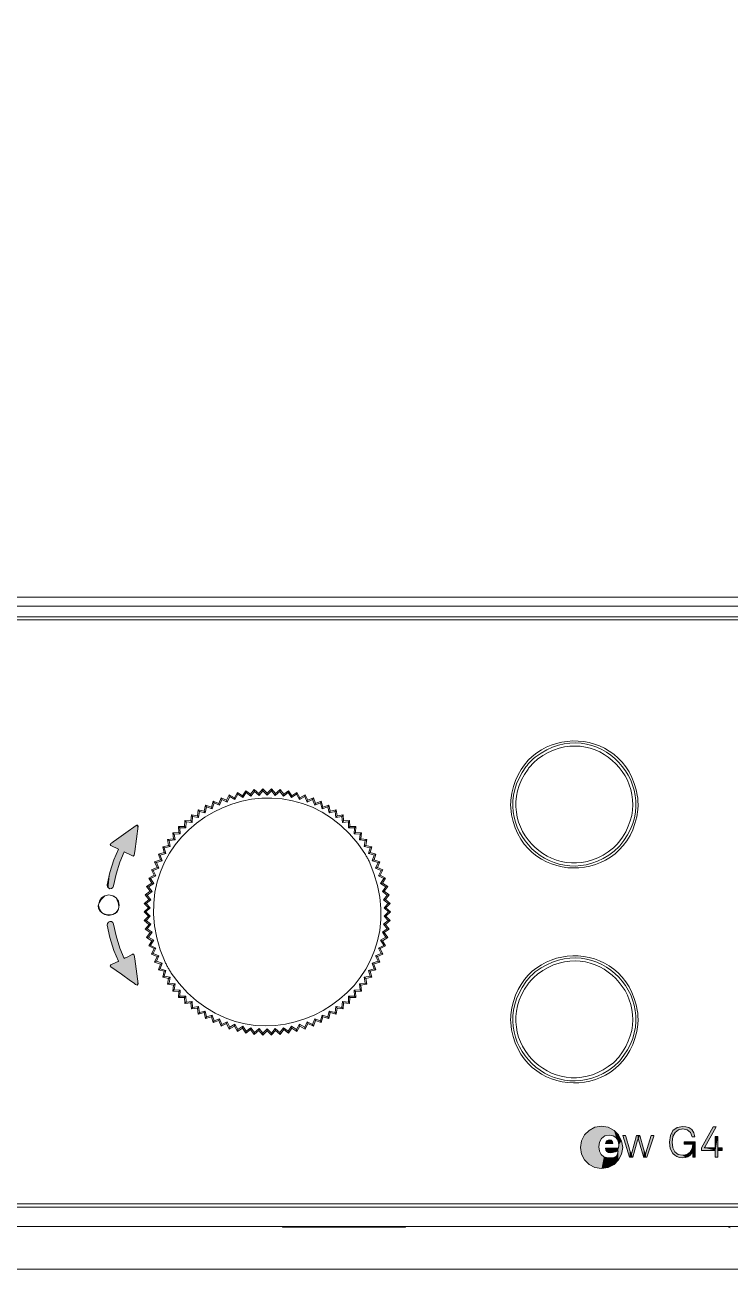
# Model space of a CAD drawing. Header units: millimetres. Extents: x -12727 to 3737, y -1743 to 2772.
# Drawn here: x 487.4 to 533.3, y 723.2 to 804.3 of the extents above; entities that cross this region are included whole.
import ezdxf

# ---------------------------------------------------------------- set-up
doc = ezdxf.new("R2010")
doc.units = ezdxf.units.MM
doc.layers.get('0').update_dxf_attribs({"lineweight": 5})
doc.layers.add('-0', color=7, linetype='Continuous', lineweight=5)
doc.layers.add('Racks and units', color=7, linetype='Continuous', lineweight=5)

# ---------------------------------------------------------------- blocks, each defined once
blk = doc.blocks.new('ЦМО ФП-1')
at = {"layer": '-0', "color": 253, "lineweight": 15}
blk.add_line((0, 43.609), (482.5, 43.609), dxfattribs=at)
blk = doc.blocks.new('SENHEIZERew_300_G4-Base')
at = {"layer": '-0', "lineweight": 15, "transparency": 33554687}
for points in [[(143.835, 25.069), (142.163, 23.88), (142.174, 23.76), (142.66, 23.523), (143.038, 23.341), (143.588, 23.076), (143.62, 23.068), (143.652, 23.076), (143.676, 23.1), (143.687, 23.128)], [(143.852, 25.076), (143.835, 25.069), (143.687, 23.129), (143.754, 23.612), (143.912, 24.766), (143.874, 25.079)], [(143.913, 24.765), (143.944, 25.005), (143.944, 25.013), (143.937, 25.048), (143.913, 25.073), (143.874, 25.08)], [(142.138, 23.852), (142.134, 23.816), (142.146, 23.785), (142.174, 23.76), (142.163, 23.88)], [(142.368, 22.822), (142.305, 21.015), (142.35, 21.118), (142.515, 21.884), (142.763, 22.678), (143.038, 23.34), (142.66, 23.524)], [(142.11, 21.989), (142.011, 20.987), (142.11, 20.941), (142.219, 20.955), (142.304, 21.015), (142.367, 22.822)], [(142.011, 18.768), (141.948, 18.684), (141.934, 18.574), (142.11, 17.759), (142.11, 18.811)], [(142.11, 17.759), (142.367, 16.923), (142.512, 17.865), (142.347, 18.638), (142.304, 18.736), (142.219, 18.8), (142.11, 18.811)], [(142.66, 16.218), (142.174, 15.982), (143.835, 14.672), (143.038, 16.398), (142.76, 17.068), (142.512, 17.865), (142.367, 16.924)], [(143.835, 14.673), (143.874, 14.659), (143.913, 14.976), (143.754, 16.126), (143.687, 16.613), (143.676, 16.645), (143.652, 16.666), (143.62, 16.673), (143.588, 16.666), (143.038, 16.398)], [(142.135, 15.925), (142.145, 15.957), (142.173, 15.981), (143.835, 14.672), (142.163, 15.861), (142.142, 15.886)], [(143.874, 14.659), (143.909, 14.669), (143.937, 14.697), (143.944, 14.733), (143.944, 14.736), (143.944, 14.739), (143.913, 14.975)], [(172.819, 4.523), (172.749, 4.09), (172.819, 3.655), (173.014, 3.277), (173.014, 4.9)], [(173.31, 5.197), (173.013, 4.9), (173.013, 3.277), (173.31, 2.978), (173.687, 2.784), (173.687, 5.394)], [(173.687, 2.784), (174.125, 2.714), (174.273, 3.479), (174.093, 3.62), (173.98, 3.835), (173.945, 4.128), (173.687, 5.394)], [(175.06, 4.735), (174.936, 5.197), (174.559, 5.395), (174.121, 5.461), (173.987, 4.432), (174.121, 4.675), (174.333, 4.833), (174.625, 4.89), (174.876, 4.848)], [(175.06, 4.735), (175.18, 4.566), (175.229, 4.406), (175.242, 4.23), (175.427, 4.523), (175.232, 4.901), (174.936, 5.197)], [(175.624, 4.869), (175.547, 4.869), (175.501, 4.869), (175.945, 3.447), (175.945, 3.977), (175.698, 4.805), (175.681, 4.869)], [(176.407, 4.869), (176.09, 3.736), (176.079, 3.698), (176.153, 3.447), (176.467, 4.559), (176.478, 4.597), (176.46, 4.869)], [(176.46, 4.869), (176.477, 4.598), (176.488, 4.619), (176.506, 4.622), (176.512, 4.622), (176.523, 4.611), (176.53, 4.598), (176.608, 4.869)], [(176.531, 4.597), (176.852, 3.486), (176.862, 3.447), (176.862, 4.002), (176.608, 4.869)], [(177.359, 4.869), (177.014, 3.736), (177.017, 3.447), (177.07, 3.447), (177.519, 4.819), (177.536, 4.869)], [(179.582, 3.43), (179.402, 3.574), (179.12, 3.631), (178.905, 3.8), (178.774, 4.068), (178.728, 4.431), (178.774, 5.179), (178.601, 4.855), (178.764, 3.697), (178.884, 3.578), (179.028, 3.486), (179.198, 3.433), (179.388, 3.412)], [(179.049, 5.384), (178.774, 5.179), (178.774, 4.788), (178.905, 5.059), (179.123, 5.232), (179.416, 5.292), (179.706, 5.232), (179.907, 5.063), (180.013, 4.781), (180.196, 4.781), (180.125, 5.045), (179.991, 5.247), (179.797, 5.38), (179.618, 5.437), (179.416, 5.454)], [(180.626, 3.895), (180.626, 3.941), (181.396, 5.423), (180.838, 4.103), (180.828, 4.082), (180.828, 4.071), (180.831, 4.065), (180.834, 4.057), (180.842, 4.054), (181.498, 3.895)], [(174.467, 4.513), (174.414, 4.442), (174.386, 4.347), (174.736, 4.347), (174.544, 4.558)], [(174.544, 4.558), (174.734, 4.347), (174.813, 4.347), (174.854, 4.347), (174.84, 4.449), (174.749, 4.548), (174.636, 4.573)], [(175.243, 4.23), (175.229, 4.029), (175.197, 3.842), (175.232, 3.278), (175.426, 3.655), (175.497, 4.089), (175.426, 4.523)], [(179.536, 4.449), (179.512, 4.332), (179.512, 4.29), (179.561, 4.29), (179.656, 4.29), (180.073, 4.29), (180.224, 4.449)], [(180.024, 3.994), (180.038, 3.726), (180.044, 3.722), (180.051, 3.719), (180.055, 3.716), (180.058, 3.701), (180.058, 3.651), (180.058, 3.574), (180.058, 3.465), (180.058, 3.447), (180.073, 4.29)], [(180.072, 4.29), (180.058, 3.448), (180.224, 3.448), (180.224, 3.479), (180.224, 3.542), (180.224, 3.687), (180.224, 4.396), (180.224, 4.449)], [(181.529, 3.779), (181.699, 4.788), (181.529, 4.054), (180.852, 4.054), (180.841, 4.054), (181.498, 3.895), (181.529, 3.895), (181.529, 3.849)], [(181.53, 4.788), (181.53, 4.735), (181.53, 4.65), (181.53, 4.421), (181.53, 4.111), (181.53, 4.054), (181.699, 4.788)], [(181.53, 3.779), (181.53, 3.469), (181.53, 3.447), (181.582, 3.447), (181.653, 3.447), (181.699, 4.787)], [(181.72, 4.054), (181.699, 4.054), (181.699, 3.895), (181.974, 3.895), (181.84, 4.054)], [(181.932, 4.054), (181.84, 4.054), (181.974, 3.895), (181.984, 3.895), (181.984, 3.944), (181.984, 4.011), (181.984, 4.054)], [(174.559, 2.784), (174.124, 2.714), (174.273, 3.479), (174.453, 3.422), (174.668, 3.405), (174.936, 2.978)], [(174.404, 4.029), (174.47, 3.814), (174.583, 3.758), (174.735, 3.74), (175.039, 3.792), (175.169, 3.832), (175.198, 3.843), (175.229, 4.029)], [(175.169, 3.677), (175.106, 3.508), (174.922, 3.436), (174.668, 3.405), (174.936, 2.978), (175.232, 3.277), (175.197, 3.842)], [(175.945, 3.447), (175.998, 3.447), (176.03, 3.697), (176.019, 3.733), (175.995, 3.807), (175.945, 3.977)], [(176.068, 3.677), (176.054, 3.669), (176.044, 3.673), (176.037, 3.677), (176.03, 3.698), (175.998, 3.447), (176.153, 3.447), (176.079, 3.698)], [(176.862, 3.447), (176.887, 3.447), (176.926, 3.447), (176.937, 3.737), (176.919, 3.804), (176.862, 4.001)], [(177, 3.698), (176.99, 3.681), (176.985, 3.673), (176.976, 3.669), (176.964, 3.673), (176.957, 3.681), (176.95, 3.698), (176.937, 3.737), (176.925, 3.447), (177.017, 3.447), (177.014, 3.737)], [(179.723, 3.644), (179.568, 3.592), (179.402, 3.574), (179.582, 3.43), (179.74, 3.482), (179.899, 3.783)], [(179.9, 3.782), (179.741, 3.482), (179.883, 3.571), (180.005, 3.701), (180.02, 3.719), (180.037, 3.726), (180.023, 3.994)]]:
    blk.add_hatch(color=253, dxfattribs=at).paths.add_polyline_path(points)
h = blk.add_hatch(color=253, dxfattribs=at)
h.paths.add_polyline_path([(181.653, 3.447), (181.699, 3.447), (181.699, 3.493)], flags=0)
h.paths.add_polyline_path([(181.699, 4.735), (181.699, 4.789)], flags=0)
at = {"layer": '-0', "color": 253, "lineweight": 15, "transparency": 33554687}
for points in [[(2.3, -1.072), (2.085, -1.065, -0.369269), (-0.691, 1.676), (-0.702, 1.927), (-0.702, 36.926), (-0.691, 37.141, -0.369472), (2.05, 39.918), (2.3, 39.928), (208.401, 39.928), (208.616, 39.921, -0.368912), (211.389, 37.177), (211.399, 36.926), (211.399, 1.927), (211.393, 1.711, -0.368809), (208.651, -1.062), (208.401, -1.072), (2.3, -1.072), (2.053, -1.061), (1.899, -1.047, -0.27784), (-0.515, 0.889), (-0.592, 1.126), (-0.585, 1.126)], [(2.3, -1.072), (2.3, 0.201), (2.089, 0.215, -0.337788), (0.593, 1.68), (0.575, 1.927), (0.575, 36.926), (0.589, 37.141, -0.336941), (2.05, 38.633), (2.3, 38.651), (208.401, 38.651), (208.401, 38.453)]]:
    blk.add_lwpolyline(points, format="xyb", dxfattribs=at)
for points in [[(149.346, 26.865), (149.204, 26.494), (149.254, 26.385)], [(149.705, 26.699), (149.346, 26.865), (149.391, 26.749)], [(149.391, 26.748), (149.744, 26.582), (149.91, 26.939)], [(149.871, 27.055), (149.705, 26.699), (149.744, 26.583)], [(150.217, 26.864), (149.871, 27.055), (149.91, 26.939)], [(149.91, 26.938), (150.252, 26.748), (150.439, 27.091)], [(150.411, 27.21), (150.217, 26.865), (150.252, 26.749)], [(150.742, 26.995), (150.411, 27.21), (150.439, 27.091)], [(150.44, 27.091), (150.767, 26.875), (150.979, 27.203)], [(150.958, 27.327), (150.743, 26.995), (150.767, 26.875)], [(151.271, 27.09), (150.958, 27.327), (150.979, 27.203)], [(150.979, 27.203), (151.289, 26.967), (151.525, 27.281)], [(151.511, 27.404), (151.272, 27.09), (151.289, 26.967)], [(151.811, 27.147), (151.512, 27.404), (151.526, 27.281)], [(151.525, 27.281), (151.818, 27.023), (152.076, 27.32)], [(152.069, 27.443), (151.811, 27.147), (151.819, 27.023)], [(152.351, 27.164), (152.069, 27.443), (152.076, 27.32)], [(152.076, 27.32), (152.351, 27.041), (152.626, 27.32)], [(152.63, 27.443), (152.351, 27.164), (152.351, 27.041)], [(152.891, 27.147), (152.63, 27.443), (152.626, 27.32)], [(152.626, 27.32), (152.88, 27.023), (153.177, 27.281)], [(153.188, 27.404), (152.891, 27.147), (152.881, 27.023)], [(153.176, 27.281), (153.409, 26.967), (153.72, 27.203)], [(153.427, 27.091), (153.187, 27.404), (153.177, 27.281)], [(153.745, 27.326), (153.427, 27.09), (153.409, 26.967)], [(153.96, 26.995), (153.745, 27.327), (153.72, 27.203)], [(153.72, 27.203), (153.935, 26.875), (154.26, 27.091)], [(154.291, 27.21), (153.96, 26.995), (153.935, 26.875)], [(154.259, 27.091), (154.45, 26.748), (154.793, 26.938)], [(154.482, 26.865), (154.291, 27.21), (154.26, 27.091)], [(154.827, 27.055), (154.482, 26.865), (154.45, 26.749)], [(154.997, 26.699), (154.828, 27.055), (154.792, 26.939)], [(154.793, 26.939), (154.955, 26.582), (155.308, 26.748)], [(155.356, 26.864), (154.997, 26.699), (154.955, 26.583)], [(155.498, 26.494), (155.357, 26.865), (155.307, 26.749)], [(147.486, 25.651), (147.874, 25.588), (147.934, 25.976)], [(147.864, 26.078), (147.804, 25.686), (147.874, 25.588)], [(148.249, 25.99), (147.864, 26.078), (147.934, 25.976)], [(147.934, 25.976), (148.315, 25.884), (148.4, 26.269)], [(148.34, 26.375), (148.248, 25.99), (148.316, 25.884)], [(148.717, 26.258), (148.34, 26.374), (148.4, 26.268)], [(148.4, 26.268), (148.774, 26.152), (148.887, 26.526)], [(148.834, 26.639), (148.718, 26.258), (148.774, 26.152)], [(149.205, 26.494), (148.834, 26.639), (148.887, 26.526)], [(148.887, 26.526), (149.254, 26.385), (149.391, 26.748)], [(155.307, 26.748), (155.449, 26.385), (155.812, 26.526)], [(155.868, 26.638), (155.498, 26.494), (155.448, 26.385)], [(155.982, 26.258), (155.868, 26.639), (155.812, 26.526)], [(155.812, 26.526), (155.925, 26.152), (156.298, 26.268)], [(156.362, 26.374), (155.981, 26.258), (155.925, 26.152)], [(156.45, 25.99), (156.362, 26.374), (156.299, 26.268)], [(156.299, 26.269), (156.387, 25.884), (156.768, 25.976)], [(156.835, 26.078), (156.45, 25.99), (156.387, 25.884)], [(156.899, 25.687), (156.835, 26.078), (156.768, 25.976)], [(156.768, 25.976), (156.824, 25.588), (157.213, 25.651)], [(146.668, 24.914), (147.059, 24.903), (147.067, 25.295)], [(146.982, 25.39), (146.975, 24.991), (147.059, 24.903)], [(147.377, 25.355), (146.982, 25.39), (147.066, 25.295)], [(147.066, 25.295), (147.455, 25.259), (147.486, 25.651)], [(147.413, 25.75), (147.377, 25.355), (147.455, 25.259)], [(147.804, 25.686), (147.412, 25.75), (147.486, 25.651)], [(157.29, 25.75), (156.898, 25.686), (156.824, 25.588)], [(157.322, 25.355), (157.29, 25.75), (157.212, 25.651)], [(157.212, 25.651), (157.244, 25.259), (157.636, 25.295)], [(157.717, 25.39), (157.322, 25.355), (157.244, 25.259)], [(157.724, 24.991), (157.717, 25.39), (157.636, 25.295)], [(157.636, 25.295), (157.639, 24.903), (158.031, 24.914)], [(143.835, 25.069), (143.825, 25.059), (143.137, 24.572), (142.544, 24.148), (142.315, 23.986), (142.213, 23.916), (142.163, 23.88)], [(143.687, 23.129), (143.723, 23.365), (143.944, 25.006)], [(143.944, 25.013), (143.937, 25.048), (143.913, 25.073), (143.874, 25.08), (143.853, 25.076), (143.835, 25.069)], [(143.944, 25.006), (143.944, 25.012)], [(145.959, 24.071), (146.35, 24.117), (146.301, 24.504)], [(146.601, 24.604), (146.206, 24.582), (146.301, 24.504)], [(146.206, 24.582), (146.252, 24.191), (146.35, 24.117)], [(146.301, 24.504), (146.693, 24.522), (146.668, 24.914)], [(146.579, 24.998), (146.601, 24.603), (146.693, 24.522)], [(146.975, 24.991), (146.58, 24.998), (146.668, 24.913)], [(158.119, 24.998), (157.724, 24.991), (157.64, 24.903)], [(158.031, 24.914), (158.01, 24.522), (158.401, 24.504)], [(158.497, 24.582), (158.101, 24.603), (158.01, 24.522)], [(158.101, 24.603), (158.119, 24.998), (158.031, 24.913)], [(158.402, 24.504), (158.352, 24.117), (158.74, 24.071)], [(158.447, 24.191), (158.496, 24.582), (158.401, 24.504)], [(142.66, 23.524), (142.367, 22.822), (142.11, 21.989), (141.937, 21.182)], [(142.163, 23.88), (142.138, 23.852), (142.135, 23.817), (142.145, 23.785), (142.173, 23.76)], [(142.174, 23.76), (142.66, 23.523)], [(145.377, 23.136), (145.754, 23.235), (145.652, 23.612)], [(145.934, 23.753), (145.546, 23.679), (145.652, 23.612)], [(145.546, 23.679), (145.648, 23.295), (145.754, 23.235)], [(145.652, 23.612), (146.036, 23.686), (145.959, 24.071)], [(146.251, 24.191), (145.86, 24.141), (145.959, 24.071)], [(145.86, 24.141), (145.934, 23.753), (146.036, 23.686)], [(158.839, 24.141), (158.447, 24.191), (158.352, 24.117)], [(158.74, 24.071), (158.662, 23.686), (159.047, 23.612)], [(159.153, 23.679), (158.765, 23.753), (158.663, 23.686)], [(158.765, 23.753), (158.839, 24.141), (158.74, 24.071)], [(159.047, 23.612), (158.945, 23.235), (159.198, 23.167)], [(159.051, 23.294), (159.153, 23.679), (159.047, 23.612)], [(142.35, 21.118), (142.516, 21.884), (142.763, 22.677), (143.038, 23.34)], [(143.038, 23.34), (143.447, 23.143), (143.539, 23.097), (143.588, 23.076)], [(143.588, 23.076), (143.62, 23.068), (143.652, 23.076), (143.676, 23.1), (143.687, 23.128)], [(145.394, 22.819), (145.02, 22.691), (145.134, 22.638)], [(145.134, 22.638), (145.507, 22.765), (145.377, 23.136)], [(145.648, 23.294), (145.267, 23.192), (145.377, 23.136)], [(145.267, 23.192), (145.394, 22.818), (145.508, 22.765)], [(159.435, 23.192), (159.05, 23.295), (158.945, 23.235)], [(159.322, 23.136), (159.195, 22.765), (159.566, 22.638)], [(159.678, 22.691), (159.304, 22.818), (159.195, 22.765)], [(159.199, 23.168), (159.322, 23.136)], [(159.305, 22.819), (159.435, 23.192), (159.322, 23.136)], [(144.759, 21.605), (145.109, 21.781), (144.929, 22.127)], [(145.176, 22.325), (144.812, 22.169), (144.928, 22.127)], [(144.812, 22.169), (144.992, 21.816), (145.108, 21.781)], [(144.928, 22.127), (145.289, 22.279), (145.133, 22.638)], [(145.02, 22.691), (145.176, 22.324), (145.289, 22.279)], [(159.566, 22.638), (159.41, 22.279), (159.77, 22.127)], [(159.89, 22.169), (159.523, 22.324), (159.41, 22.279)], [(159.523, 22.324), (159.678, 22.691), (159.565, 22.638)], [(159.77, 22.127), (159.594, 21.781), (159.943, 21.605)], [(159.71, 21.816), (159.89, 22.169), (159.77, 22.127)], [(141.937, 21.181), (141.948, 21.072), (142.011, 20.987), (142.11, 20.942)], [(142.11, 20.942), (142.22, 20.956), (142.304, 21.016), (142.35, 21.118)], [(144.844, 21.298), (144.502, 21.093), (144.625, 21.069)], [(144.502, 21.093), (144.731, 20.772), (144.851, 20.751)], [(144.625, 21.068), (144.961, 21.269), (144.759, 21.605)], [(144.992, 21.816), (144.639, 21.636), (144.759, 21.605)], [(144.639, 21.637), (144.844, 21.298), (144.96, 21.27)], [(160.063, 21.637), (159.71, 21.816), (159.594, 21.781)], [(159.943, 21.605), (159.738, 21.269), (160.077, 21.068)], [(160.197, 21.093), (159.858, 21.298), (159.739, 21.27)], [(159.858, 21.298), (160.063, 21.636), (159.943, 21.605)], [(159.971, 20.772), (160.197, 21.093), (160.077, 21.069)], [(141.376, 19.869), (141.429, 20.13), (141.57, 20.342), (141.782, 20.486), (142.043, 20.539)], [(142.043, 20.539), (142.304, 20.486), (142.516, 20.342), (142.66, 20.13), (142.713, 19.869)], [(144.406, 20.543), (144.653, 20.236), (144.777, 20.222)], [(144.731, 20.772), (144.407, 20.543), (144.53, 20.525)], [(144.47, 19.978), (144.777, 20.222), (144.53, 20.525)], [(144.53, 20.525), (144.851, 20.751), (144.625, 21.068)], [(160.077, 21.068), (159.851, 20.751), (160.172, 20.525)], [(160.296, 20.543), (159.971, 20.772), (159.851, 20.751)], [(160.173, 20.525), (159.922, 20.222), (160.229, 19.978)], [(160.045, 20.236), (160.296, 20.543), (160.172, 20.525)], [(142.043, 19.202), (141.782, 19.256), (141.57, 19.396), (141.429, 19.611), (141.376, 19.869)], [(142.713, 19.869), (142.66, 19.612), (142.516, 19.396), (142.304, 19.255), (142.043, 19.202)], [(144.618, 19.696), (144.329, 19.428), (144.453, 19.428)], [(144.654, 20.236), (144.347, 19.986), (144.47, 19.978)], [(144.347, 19.985), (144.618, 19.696), (144.738, 19.692)], [(144.453, 19.428), (144.738, 19.693), (144.47, 19.978)], [(160.352, 19.985), (160.045, 20.236), (159.922, 20.222)], [(160.373, 19.428), (160.084, 19.696), (159.96, 19.692)], [(160.228, 19.978), (159.961, 19.693), (160.246, 19.428)], [(160.084, 19.696), (160.352, 19.986), (160.229, 19.978)], [(142.11, 18.811), (142.011, 18.769), (141.948, 18.684), (141.934, 18.574)], [(142.346, 18.638), (142.304, 18.736), (142.219, 18.8), (142.11, 18.811)], [(144.329, 19.428), (144.618, 19.156), (144.738, 19.16)], [(144.346, 18.867), (144.653, 18.617), (144.777, 18.631)], [(144.618, 19.156), (144.347, 18.867), (144.47, 18.877)], [(144.47, 18.878), (144.738, 19.16), (144.453, 19.428)], [(144.53, 18.327), (144.777, 18.631), (144.47, 18.878)], [(160.229, 18.878), (159.922, 18.631), (160.173, 18.327)], [(160.352, 18.867), (160.084, 19.156), (159.96, 19.16)], [(160.246, 19.428), (159.961, 19.16), (160.228, 18.878)], [(160.045, 18.616), (160.352, 18.867), (160.229, 18.877)], [(160.084, 19.157), (160.373, 19.428), (160.246, 19.428)], [(141.934, 18.574), (142.11, 17.759), (142.368, 16.923), (142.66, 16.218)], [(143.038, 16.398), (142.759, 17.068), (142.512, 17.865), (142.346, 18.638)], [(144.406, 18.31), (144.731, 18.084), (144.851, 18.105)], [(144.654, 18.617), (144.407, 18.31), (144.53, 18.328)], [(144.731, 18.084), (144.502, 17.759), (144.625, 17.784)], [(144.625, 17.784), (144.851, 18.105), (144.53, 18.327)], [(160.172, 18.327), (159.851, 18.105), (160.077, 17.784)], [(160.197, 17.759), (159.971, 18.084), (159.851, 18.105)], [(160.296, 18.31), (160.045, 18.617), (159.922, 18.631)], [(159.971, 18.084), (160.296, 18.31), (160.172, 18.328)], [(144.502, 17.76), (144.844, 17.555), (144.96, 17.583)], [(144.759, 17.252), (144.961, 17.583), (144.625, 17.784)], [(144.844, 17.555), (144.639, 17.216), (144.759, 17.252)], [(144.639, 17.216), (144.992, 17.036), (145.108, 17.075)], [(144.929, 16.726), (145.109, 17.075), (144.759, 17.251)], [(144.992, 17.036), (144.812, 16.683), (144.928, 16.726)], [(159.943, 17.251), (159.594, 17.075), (159.77, 16.726)], [(159.89, 16.683), (159.71, 17.036), (159.594, 17.075)], [(159.71, 17.036), (160.063, 17.216), (159.943, 17.252)], [(160.077, 17.784), (159.738, 17.583), (159.943, 17.252)], [(160.063, 17.216), (159.858, 17.555), (159.739, 17.583)], [(159.858, 17.555), (160.197, 17.759), (160.077, 17.784)], [(142.66, 16.218), (142.639, 16.207), (142.301, 16.042), (142.223, 16.006), (142.174, 15.982)], [(143.588, 16.666), (143.564, 16.652), (143.179, 16.468), (143.094, 16.426), (143.038, 16.398)], [(143.687, 16.613), (143.677, 16.645), (143.651, 16.666), (143.62, 16.673), (143.588, 16.666)], [(143.944, 14.74), (143.944, 14.747), (143.722, 16.377), (143.687, 16.613)], [(144.812, 16.684), (145.176, 16.528), (145.289, 16.574)], [(145.133, 16.214), (145.289, 16.574), (144.928, 16.726)], [(145.176, 16.528), (145.02, 16.165), (145.134, 16.214)], [(145.377, 15.72), (145.507, 16.087), (145.134, 16.215)], [(159.566, 16.215), (159.195, 16.087), (159.322, 15.72)], [(159.305, 16.035), (159.678, 16.165), (159.565, 16.214)], [(159.77, 16.726), (159.41, 16.574), (159.566, 16.214)], [(159.678, 16.165), (159.523, 16.528), (159.41, 16.574)], [(159.523, 16.528), (159.89, 16.683), (159.77, 16.726)], [(142.174, 15.981), (142.145, 15.957), (142.135, 15.925)], [(142.135, 15.925), (142.142, 15.886), (142.163, 15.861)], [(142.163, 15.861), (142.173, 15.854), (142.861, 15.364), (143.454, 14.94), (143.683, 14.778), (143.785, 14.708), (143.835, 14.673)], [(145.021, 16.165), (145.394, 16.034), (145.508, 16.087)], [(145.394, 16.034), (145.267, 15.66), (145.377, 15.72)], [(145.754, 15.618), (145.648, 15.558), (145.267, 15.66)], [(145.504, 15.685), (145.377, 15.721)], [(145.652, 15.241), (145.754, 15.618), (145.503, 15.685)], [(145.648, 15.558), (145.546, 15.177), (145.652, 15.241)], [(159.322, 15.72), (158.945, 15.618), (159.047, 15.241)], [(159.153, 15.177), (159.05, 15.558), (158.945, 15.618)], [(159.05, 15.558), (159.435, 15.66), (159.322, 15.72)], [(159.435, 15.661), (159.304, 16.034), (159.195, 16.087)], [(143.835, 14.673), (143.874, 14.659), (143.909, 14.669), (143.937, 14.697), (143.945, 14.733)], [(143.944, 14.733), (143.944, 14.736), (143.944, 14.739)], [(145.546, 15.177), (145.934, 15.099), (146.036, 15.17)], [(145.959, 14.785), (146.036, 15.17), (145.652, 15.24)], [(145.934, 15.099), (145.86, 14.711), (145.959, 14.785)], [(145.86, 14.712), (146.252, 14.662), (146.35, 14.74)], [(146.301, 14.351), (146.35, 14.74), (145.959, 14.786)], [(146.252, 14.662), (146.206, 14.27), (146.301, 14.352)], [(158.74, 14.786), (158.352, 14.74), (158.402, 14.351)], [(158.497, 14.271), (158.447, 14.662), (158.352, 14.74)], [(158.447, 14.662), (158.839, 14.711), (158.74, 14.785)], [(159.047, 15.24), (158.662, 15.17), (158.74, 14.785)], [(158.839, 14.711), (158.765, 15.099), (158.663, 15.17)], [(158.764, 15.099), (159.153, 15.177), (159.047, 15.241)], [(146.206, 14.271), (146.601, 14.249), (146.693, 14.331)], [(146.668, 13.942), (146.693, 14.33), (146.301, 14.352)], [(146.601, 14.249), (146.58, 13.854), (146.668, 13.942)], [(146.58, 13.854), (146.975, 13.861), (147.059, 13.949)], [(147.067, 13.558), (147.059, 13.949), (146.668, 13.942)], [(146.975, 13.861), (146.982, 13.466), (147.066, 13.558)], [(158.031, 13.942), (157.639, 13.949), (157.636, 13.558)], [(157.717, 13.466), (157.724, 13.861), (157.64, 13.949)], [(157.724, 13.861), (158.119, 13.854), (158.031, 13.942)], [(158.401, 14.352), (158.01, 14.33), (158.031, 13.942)], [(158.119, 13.854), (158.101, 14.249), (158.01, 14.331)], [(158.101, 14.249), (158.496, 14.27), (158.401, 14.352)], [(146.982, 13.466), (147.377, 13.501), (147.455, 13.593)], [(147.486, 13.205), (147.455, 13.593), (147.066, 13.558)], [(147.377, 13.501), (147.412, 13.106), (147.486, 13.205)], [(147.413, 13.106), (147.804, 13.166), (147.874, 13.265)], [(147.934, 12.88), (147.874, 13.265), (147.486, 13.205)], [(147.804, 13.166), (147.864, 12.775), (147.934, 12.88)], [(157.213, 13.205), (156.824, 13.265), (156.768, 12.88)], [(156.835, 12.775), (156.898, 13.166), (156.824, 13.265)], [(156.899, 13.166), (157.29, 13.106), (157.212, 13.205)], [(157.636, 13.558), (157.244, 13.593), (157.212, 13.205)], [(157.29, 13.106), (157.322, 13.501), (157.244, 13.593)], [(157.322, 13.502), (157.717, 13.466), (157.636, 13.558)], [(147.864, 12.775), (148.248, 12.866), (148.316, 12.968)], [(148.4, 12.588), (148.315, 12.969), (147.934, 12.881)], [(148.248, 12.866), (148.34, 12.478), (148.4, 12.588)], [(148.34, 12.479), (148.718, 12.595), (148.774, 12.704)], [(148.887, 12.327), (148.774, 12.704), (148.4, 12.588)], [(148.718, 12.595), (148.834, 12.217), (148.887, 12.327)], [(148.834, 12.217), (149.204, 12.358), (149.254, 12.472)], [(149.391, 12.104), (149.254, 12.471), (148.887, 12.327)], [(149.204, 12.359), (149.346, 11.988), (149.391, 12.104)], [(149.346, 11.988), (149.705, 12.157), (149.744, 12.27)], [(149.91, 11.914), (149.744, 12.27), (149.391, 12.104)], [(155.308, 12.104), (154.955, 12.27), (154.793, 11.914)], [(154.827, 11.798), (154.997, 12.157), (154.955, 12.27)], [(155.812, 12.327), (155.449, 12.471), (155.307, 12.104)], [(155.357, 11.988), (155.498, 12.358), (155.448, 12.472)], [(155.498, 12.359), (155.868, 12.217), (155.812, 12.327)], [(156.298, 12.588), (155.925, 12.704), (155.812, 12.327)], [(155.868, 12.217), (155.981, 12.595), (155.925, 12.704)], [(155.981, 12.594), (156.362, 12.478), (156.299, 12.588)], [(156.768, 12.881), (156.387, 12.969), (156.299, 12.588)], [(156.362, 12.478), (156.45, 12.866), (156.387, 12.968)], [(156.45, 12.866), (156.835, 12.775), (156.768, 12.88)], [(149.705, 12.157), (149.871, 11.797), (149.91, 11.914)], [(149.871, 11.797), (150.217, 11.988), (150.252, 12.108)], [(150.439, 11.762), (150.252, 12.108), (149.91, 11.914)], [(150.217, 11.988), (150.411, 11.642), (150.439, 11.762)], [(150.411, 11.642), (150.743, 11.857), (150.767, 11.977)], [(150.979, 11.65), (150.767, 11.977), (150.44, 11.762)], [(150.742, 11.857), (150.958, 11.526), (150.979, 11.65)], [(150.958, 11.526), (151.272, 11.766), (151.289, 11.886)], [(151.525, 11.572), (151.289, 11.886), (150.979, 11.649)], [(151.272, 11.766), (151.512, 11.448), (151.526, 11.572)], [(151.512, 11.448), (151.811, 11.709), (151.819, 11.829)], [(152.076, 11.533), (151.818, 11.829), (151.525, 11.572)], [(151.812, 11.709), (152.069, 11.409), (152.076, 11.533)], [(152.068, 11.409), (152.351, 11.688), (152.351, 11.812)], [(152.626, 11.533), (152.351, 11.812), (152.076, 11.533)], [(152.351, 11.688), (152.63, 11.409), (152.626, 11.533)], [(153.177, 11.572), (152.88, 11.829), (152.626, 11.533)], [(152.63, 11.41), (152.891, 11.709), (152.881, 11.829)], [(152.891, 11.709), (153.187, 11.448), (153.177, 11.572)], [(153.72, 11.649), (153.409, 11.886), (153.176, 11.572)], [(153.187, 11.448), (153.427, 11.766), (153.409, 11.886)], [(153.427, 11.766), (153.745, 11.526), (153.72, 11.65)], [(154.26, 11.762), (153.935, 11.977), (153.72, 11.65)], [(153.745, 11.526), (153.96, 11.857), (153.935, 11.977)], [(153.96, 11.857), (154.291, 11.642), (154.26, 11.762)], [(154.793, 11.914), (154.45, 12.108), (154.259, 11.762)], [(154.291, 11.642), (154.482, 11.988), (154.45, 12.108)], [(154.482, 11.988), (154.828, 11.797), (154.792, 11.914)], [(154.997, 12.157), (155.357, 11.988), (155.307, 12.104)], [(172.749, 4.089), (172.819, 4.523), (173.014, 4.901), (173.31, 5.197), (173.687, 5.394), (174.121, 5.462)], [(174.626, 4.89), (174.333, 4.834), (174.121, 4.675), (173.987, 4.431), (173.945, 4.128)], [(174.121, 5.462), (174.558, 5.394), (174.936, 5.197), (175.232, 4.901), (175.426, 4.523), (175.497, 4.089)], [(175.243, 4.23), (175.229, 4.406), (175.179, 4.566), (175.059, 4.735), (174.876, 4.847), (174.626, 4.89)], [(175.945, 3.447), (175.5, 4.869)], [(175.5, 4.869), (175.546, 4.869), (175.624, 4.869), (175.68, 4.869)], [(175.68, 4.869), (175.698, 4.805), (175.945, 3.977), (175.994, 3.807), (176.019, 3.733), (176.03, 3.698)], [(176.079, 3.698), (176.089, 3.736), (176.407, 4.869)], [(176.407, 4.869), (176.46, 4.869), (176.608, 4.869)], [(176.608, 4.869), (176.862, 4.001), (176.919, 3.804), (176.936, 3.736), (176.951, 3.698)], [(177, 3.698), (177.014, 3.736), (177.359, 4.869)], [(177.536, 4.869), (177.518, 4.819), (177.071, 3.447)], [(177.36, 4.869), (177.536, 4.869)], [(178.541, 4.435), (178.601, 4.855), (178.774, 5.179), (179.05, 5.384), (179.417, 5.455)], [(179.416, 5.292), (179.123, 5.232), (178.905, 5.059), (178.774, 4.788), (178.728, 4.431)], [(179.416, 5.454), (179.618, 5.437), (179.797, 5.38), (179.991, 5.247), (180.125, 5.045), (180.196, 4.78)], [(180.012, 4.781), (179.907, 5.063), (179.705, 5.232), (179.416, 5.292)], [(180.626, 4.064), (181.396, 5.423)], [(181.582, 5.423), (180.838, 4.104)], [(181.395, 5.423), (181.583, 5.423)], [(174.125, 2.713), (173.687, 2.784), (173.309, 2.978), (173.013, 3.278), (172.82, 3.655), (172.749, 4.089)], [(173.945, 4.128), (173.98, 3.835), (174.093, 3.62), (174.272, 3.479), (174.453, 3.422), (174.668, 3.405)], [(175.497, 4.089), (175.427, 3.655), (175.232, 3.278), (174.936, 2.978), (174.559, 2.784), (174.125, 2.713)], [(174.636, 4.572), (174.544, 4.558), (174.467, 4.513), (174.414, 4.442), (174.385, 4.347)], [(174.386, 4.347), (174.735, 4.347), (174.812, 4.347), (174.855, 4.347)], [(174.855, 4.347), (174.841, 4.449), (174.749, 4.548), (174.636, 4.572)], [(175.229, 4.029), (175.243, 4.231)], [(176.478, 4.597), (176.467, 4.559), (176.153, 3.447)], [(176.531, 4.597), (176.523, 4.611), (176.513, 4.622), (176.506, 4.622), (176.488, 4.619), (176.477, 4.597)], [(176.862, 3.447), (176.852, 3.486), (176.531, 4.597)], [(179.388, 3.412), (179.197, 3.433), (179.029, 3.486), (178.884, 3.578), (178.764, 3.698), (178.598, 4.019), (178.542, 4.435)], [(178.728, 4.431), (178.774, 4.068), (178.904, 3.8), (179.12, 3.631), (179.402, 3.574)], [(179.402, 3.574), (179.568, 3.592), (179.723, 3.645), (179.899, 3.782), (180.023, 3.994), (180.072, 4.29)], [(179.512, 4.29), (179.512, 4.332), (179.512, 4.4), (179.512, 4.449)], [(179.512, 4.449), (179.536, 4.449), (180.224, 4.449)], [(180.072, 4.29), (179.656, 4.29), (179.561, 4.29), (179.512, 4.29)], [(180.196, 4.781), (180.012, 4.781)], [(180.224, 4.449), (180.224, 4.396), (180.224, 3.687), (180.224, 3.543), (180.224, 3.479), (180.224, 3.447)], [(180.626, 3.895), (180.626, 3.941), (180.626, 4.011), (180.626, 4.065)], [(180.838, 4.103), (180.828, 4.082), (180.828, 4.072), (180.831, 4.065), (180.834, 4.058), (180.842, 4.054), (180.852, 4.054)], [(180.852, 4.054), (181.53, 4.054)], [(181.529, 4.054), (181.529, 4.11), (181.529, 4.421), (181.529, 4.65), (181.529, 4.735), (181.529, 4.788)], [(181.529, 4.788), (181.699, 4.788)], [(181.699, 4.788), (181.699, 4.735), (181.699, 4.421), (181.699, 4.191), (181.699, 4.11), (181.699, 4.054)], [(181.699, 4.054), (181.72, 4.054), (181.84, 4.054), (181.932, 4.054), (181.984, 4.054)], [(181.985, 4.054), (181.985, 4.012), (181.985, 3.945), (181.985, 3.895)], [(174.735, 3.74), (174.583, 3.758), (174.47, 3.814), (174.404, 3.906), (174.375, 4.029)], [(174.375, 4.029), (174.403, 4.029), (175.229, 4.029)], [(174.668, 3.405), (174.922, 3.437), (175.105, 3.507)], [(175.197, 3.842), (175.169, 3.832), (175.038, 3.793), (174.735, 3.74)], [(175.105, 3.507), (175.169, 3.677), (175.197, 3.842)], [(176.153, 3.447), (175.998, 3.447), (175.945, 3.447)], [(176.03, 3.698), (176.037, 3.676), (176.044, 3.673), (176.054, 3.67), (176.068, 3.676), (176.079, 3.698)], [(177.07, 3.447), (177.017, 3.447), (176.925, 3.447), (176.887, 3.447), (176.862, 3.447)], [(176.951, 3.698), (176.958, 3.68), (176.965, 3.673), (176.975, 3.67), (176.986, 3.673), (176.989, 3.68), (177, 3.698)], [(180.005, 3.701), (179.882, 3.57), (179.741, 3.482), (179.582, 3.43), (179.388, 3.412)], [(180.037, 3.726), (180.02, 3.718), (180.005, 3.701)], [(180.058, 3.701), (180.055, 3.715), (180.051, 3.719), (180.044, 3.723), (180.037, 3.726)], [(180.058, 3.447), (180.058, 3.465), (180.058, 3.574), (180.058, 3.652), (180.058, 3.701)], [(180.224, 3.447), (180.059, 3.447)], [(181.529, 3.895), (181.498, 3.895), (180.626, 3.895)], [(181.529, 3.447), (181.529, 3.469), (181.529, 3.779), (181.529, 3.85), (181.529, 3.895)], [(181.699, 3.447), (181.653, 3.447), (181.583, 3.447), (181.529, 3.447)], [(181.985, 3.895), (181.974, 3.895), (181.699, 3.895)], [(181.699, 3.895), (181.699, 3.874), (181.699, 3.564), (181.699, 3.493), (181.699, 3.447)], [(153.349, -1.072), (153.349, -1.104)], [(161.351, -1.104), (153.349, -1.104)], [(161.351, -1.072), (161.351, -1.104)], [(182.493, -1.16), (182.331, -1.072)]]:
    blk.add_lwpolyline(points, dxfattribs=at)
blk.add_lwpolyline([(141.782, 20.486), (142.043, 20.539)], close=True, dxfattribs=at)
blk.add_rational_spline([(211.399, 1.927), (210.974, 1.927), (210.55, 1.927), (210.126, 1.927), (210.126, 13.593), (210.126, 25.26), (210.126, 36.926), (210.06, 36.926), (209.994, 36.926), (209.928, 36.926), (209.921, 37.01), (209.914, 37.093), (209.907, 37.177), (209.79, 37.883), (209.268, 38.373), (208.556, 38.446), (208.504, 38.449), (208.452, 38.451), (208.401, 38.453), (139.701, 38.453), (71, 38.453), (2.3, 38.453), (2.217, 38.447), (2.133, 38.441), (2.05, 38.436), (1.36, 38.306), (0.857, 37.782), (0.78, 37.081), (0.778, 37.029), (0.775, 36.977), (0.773, 36.926)], [1, 1, 1, 1, 1, 1, 1, 1, 1, 1, 1, 1, 1, 0.863042483014, 0.863042483014, 1, 1, 1, 1, 1, 1, 1, 1, 1, 1, 1, 1, 1, 1, 1, 1], degree=3, knots=[0, 0, 0, 0, 1, 1, 1, 2, 2, 2, 3, 3, 3, 4, 4, 4, 5.305015, 5.305015, 5.305015, 6.305015, 6.305015, 6.305015, 7.305015, 7.305015, 7.305015, 8.305015, 8.305015, 8.305015, 9.305015, 9.305015, 9.305015, 10.305015, 10.305015, 10.305015, 10.305015], dxfattribs=at)
for points, knots in [([(176.471, 26.924), (175.69, 31.9), (168.734, 31.724), (168.212, 26.716), (168.209, 26.634), (168.205, 26.552), (168.202, 26.469), (168.203, 26.386), (168.204, 26.303), (168.205, 26.219), (168.667, 21.055), (175.871, 20.947), (176.489, 26.096), (176.492, 26.178), (176.495, 26.26), (176.499, 26.343), (176.499, 26.371), (176.499, 26.399), (176.499, 26.427), (176.496, 26.511), (176.494, 26.594), (176.491, 26.678), (176.485, 26.76), (176.478, 26.842), (176.471, 26.924)], [0, 0, 0, 0, 1, 1, 1, 2, 2, 2, 3, 3, 3, 4, 4, 4, 5, 5, 5, 6, 6, 6, 7, 7, 7, 8, 8, 8, 8]), ([(169.193, 28.883), (166.369, 24.972), (171.164, 20.386), (174.943, 23.383), (175.005, 23.438), (175.068, 23.493), (175.13, 23.549), (175.188, 23.609), (175.245, 23.669), (175.302, 23.728), (178.513, 27.519), (173.764, 32.523), (169.81, 29.518), (169.748, 29.462), (169.685, 29.407), (169.623, 29.352), (169.589, 29.32), (169.555, 29.288), (169.521, 29.256), (169.465, 29.195), (169.408, 29.134), (169.352, 29.073), (169.299, 29.01), (169.246, 28.946), (169.193, 28.883)], [0, 0, 0, 0, 1, 1, 1, 2, 2, 2, 3, 3, 3, 4, 4, 4, 5, 5, 5, 6, 6, 6, 7, 7, 7, 8, 8, 8, 8]), ([(169.334, 28.738), (166.652, 24.967), (171.355, 20.628), (174.897, 23.608), (174.957, 23.666), (175.017, 23.724), (175.078, 23.781), (175.134, 23.842), (175.19, 23.904), (175.246, 23.965), (178.112, 27.604), (173.643, 32.163), (169.948, 29.373), (169.885, 29.318), (169.823, 29.262), (169.761, 29.207), (169.728, 29.177), (169.695, 29.146), (169.662, 29.115), (169.606, 29.054), (169.549, 28.993), (169.493, 28.932), (169.44, 28.867), (169.387, 28.803), (169.334, 28.738)], [0, 0, 0, 0, 1, 1, 1, 2, 2, 2, 3, 3, 3, 4, 4, 4, 5, 5, 5, 6, 6, 6, 7, 7, 7, 8, 8, 8, 8]), ([(146.103, 15.445), (151.454, 7.751), (162.819, 14.187), (158.98, 22.734), (158.942, 22.808), (158.904, 22.882), (158.867, 22.956), (158.826, 23.027), (158.785, 23.099), (158.744, 23.171), (153.585, 31.178), (141.856, 24.856), (145.708, 16.147), (145.746, 16.073), (145.784, 15.999), (145.821, 15.925), (145.831, 15.909), (145.84, 15.892), (145.849, 15.875), (145.891, 15.802), (145.932, 15.729), (145.973, 15.657), (146.016, 15.586), (146.06, 15.515), (146.103, 15.445)], [0, 0, 0, 0, 1, 1, 1, 2, 2, 2, 3, 3, 3, 4, 4, 4, 5, 5, 5, 6, 6, 6, 7, 7, 7, 8, 8, 8, 8]), ([(142.304, 20.486), (142.374, 20.438), (142.445, 20.39), (142.516, 20.342), (143.469, 18.551), (140.229, 19.166), (141.782, 20.486)], [0, 0, 0, 0, 1, 1, 1, 2, 2, 2, 2]), ([(176.471, 12.926), (175.692, 17.897), (168.732, 17.723), (168.212, 12.718), (168.209, 12.635), (168.205, 12.551), (168.202, 12.468), (168.203, 12.384), (168.204, 12.301), (168.205, 12.218), (168.671, 7.054), (175.867, 6.948), (176.489, 12.094), (176.492, 12.177), (176.495, 12.261), (176.499, 12.344), (176.499, 12.371), (176.499, 12.398), (176.499, 12.425), (176.496, 12.509), (176.494, 12.593), (176.491, 12.676), (176.485, 12.76), (176.478, 12.843), (176.471, 12.926)], [0, 0, 0, 0, 1, 1, 1, 2, 2, 2, 3, 3, 3, 4, 4, 4, 5, 5, 5, 6, 6, 6, 7, 7, 7, 8, 8, 8, 8]), ([(169.193, 14.881), (166.365, 10.979), (171.171, 6.384), (174.943, 9.381), (175.005, 9.438), (175.068, 9.494), (175.13, 9.55), (175.188, 9.609), (175.245, 9.668), (175.302, 9.727), (178.507, 13.524), (173.777, 18.517), (169.81, 15.52), (169.748, 15.464), (169.685, 15.409), (169.623, 15.353), (169.589, 15.32), (169.555, 15.288), (169.521, 15.255), (169.465, 15.195), (169.408, 15.135), (169.352, 15.075), (169.299, 15.01), (169.246, 14.946), (169.193, 14.881)], [0, 0, 0, 0, 1, 1, 1, 2, 2, 2, 3, 3, 3, 4, 4, 4, 5, 5, 5, 6, 6, 6, 7, 7, 7, 8, 8, 8, 8]), ([(169.334, 14.74), (166.655, 10.964), (171.347, 6.632), (174.897, 9.606), (174.957, 9.664), (175.017, 9.722), (175.078, 9.779), (175.134, 9.842), (175.19, 9.904), (175.246, 9.967), (178.113, 13.601), (173.639, 18.168), (169.948, 15.371), (169.885, 15.317), (169.823, 15.263), (169.761, 15.209), (169.728, 15.177), (169.695, 15.145), (169.662, 15.114), (169.606, 15.052), (169.549, 14.991), (169.493, 14.93), (169.44, 14.867), (169.387, 14.803), (169.334, 14.74)], [0, 0, 0, 0, 1, 1, 1, 2, 2, 2, 3, 3, 3, 4, 4, 4, 5, 5, 5, 6, 6, 6, 7, 7, 7, 8, 8, 8, 8]), ([(2.3, 0.399), (71.001, 0.399), (139.701, 0.399), (208.401, 0.399), (208.483, 0.406), (208.565, 0.413), (208.648, 0.421), (209.323, 0.523), (209.851, 1.096), (209.921, 1.772), (209.923, 1.823), (209.926, 1.875), (209.928, 1.927)], [0, 0, 0, 0, 1, 1, 1, 2, 2, 2, 3, 3, 3, 4, 4, 4, 4]), ([(2.3, 0.202), (71.001, 0.202), (139.701, 0.202), (208.401, 0.202), (208.483, 0.208), (208.565, 0.214), (208.648, 0.219), (209.426, 0.344), (210.01, 0.93), (210.112, 1.715), (210.117, 1.786), (210.121, 1.856), (210.126, 1.927)], [0, 0, 0, 0, 1, 1, 1, 2, 2, 2, 3, 3, 3, 4, 4, 4, 4])]:
    blk.add_open_spline(points, degree=3, knots=knots, dxfattribs=at)
blk.add_open_spline([(181.699, 3.493), (181.699, 3.907), (181.699, 4.321), (181.699, 4.735)], degree=3, dxfattribs=at)
for points in [[(141.937, 21.181), (141.948, 21.072), (142.11, 21.989), (142.011, 20.987)], [(173.687, 5.395), (173.944, 4.128), (174.121, 5.461), (173.987, 4.432)], [(178.728, 4.431), (178.774, 4.788), (178.774, 5.179)], [(180.626, 4.012), (180.626, 4.064), (180.626, 3.941), (181.396, 5.422)], [(180.838, 4.103), (181.395, 5.423), (181.582, 5.423)], [(178.541, 4.435), (178.598, 4.019), (178.601, 4.855), (178.764, 3.698)], [(179.511, 4.449), (179.511, 4.399), (179.536, 4.449), (179.511, 4.332)], [(174.375, 4.029), (174.403, 3.906), (174.403, 4.029), (174.471, 3.814)]]:
    blk.add_solid(points, dxfattribs=at)

msp = doc.modelspace()

# ---------------------------------------------------------------- linework, layer by layer
at = {"layer": 'Racks and units', "color": 253}
msp.add_line((563.511, 766.415), (352.623, 766.415), dxfattribs=at)
msp.add_lwpolyline([(352.623, 810.865), (563.511, 810.865), (563.511, 766.415), (352.623, 766.415)], close=True, dxfattribs=at)

# ---------------------------------------------------------------- block references
at = {"color": 253}
for name, p in [('SENHEIZERew_300_G4-Base', (350.826, 727.069)), ('ЦМО ФП-1', (350.826, 679.617))]:
    msp.add_blockref(name, p, dxfattribs=at)

doc.saveas('drawing.dxf')
